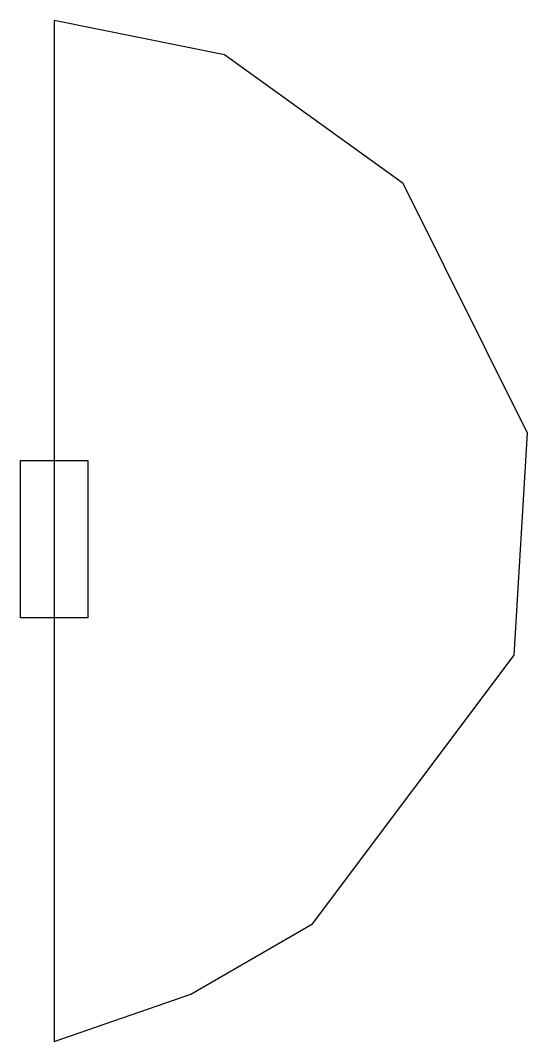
# Model space of a CAD drawing. Header units: metres. Extents: x -0.8 to 10.5, y 0.9 to 23.6.
import ezdxf

# ---------------------------------------------------------------- set-up
doc = ezdxf.new("R2010")
doc.units = ezdxf.units.M

msp = doc.modelspace()

# ---------------------------------------------------------------- linework, layer by layer
for p, q in [((3.785, 22.827), (0, 23.589)), ((0, 23.589), (0, 23.589)), ((0, 23.589), (0, 0.879)), ((7.749, 19.959), (3.785, 22.827)), ((10.516, 14.41), (7.749, 19.959)), ((10.22, 9.469), (10.516, 14.41)), ((-0.751, 10.306), (-0.751, 13.805)), ((-0.751, 13.805), (0.747, 13.805)), ((0.747, 13.805), (0.747, 10.306)), ((0.747, 10.306), (-0.751, 10.306)), ((5.741, 3.499), (10.22, 9.469)), ((3.034, 1.93), (5.741, 3.499)), ((0, 0.879), (3.034, 1.93)), ((0, 0.879), (0, 0.879))]:
    msp.add_line(p, q)

doc.saveas('drawing.dxf')
